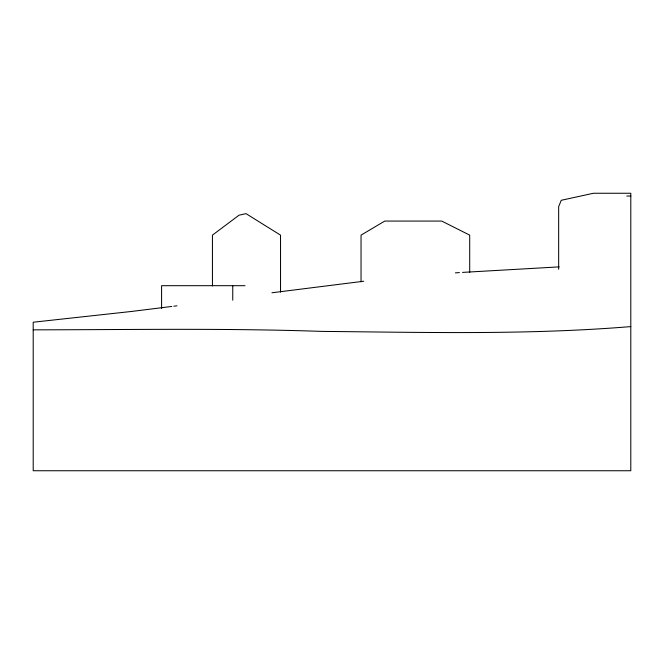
<?xml version="1.0" encoding="UTF-8"?>
<svg xmlns="http://www.w3.org/2000/svg" width="664" height="664" viewBox="0 0 664 664"><rect width="100%" height="100%" fill="white"/><g stroke="black" fill="none" stroke-linecap="round" stroke-linejoin="round"><path stroke-width="1" d="M271.949 292.766L363.772 281.229M171.793 306.453L131.655 311.441L33.2 322.223L33.2 470.743L630.8 470.743L630.8 193.257L593.433 193.257L561.263 200.287L558.665 206.579L558.665 269.293M173.852 306.195L176.948 305.813M630.8 326.597C528.104 335.046 424.977 332.349 322.09 331.402C225.826 328.074 129.505 329.734 33.2 329.842M455.346 272.863L459.438 272.597M462.509 272.398L559.188 266.878M626.783 196.038L630.8 196.038M245.033 285.686L161.584 285.686L161.584 308.461M469.705 272.472L469.705 235.131L441.743 221.071L384.763 221.071L361.042 235.131L361.042 281.81M280.532 292.177L280.532 235.131L246.004 213.634L238.982 215.219L212.438 235.131L212.438 285.96M232.749 285.686L232.749 300.178"/></g></svg>
